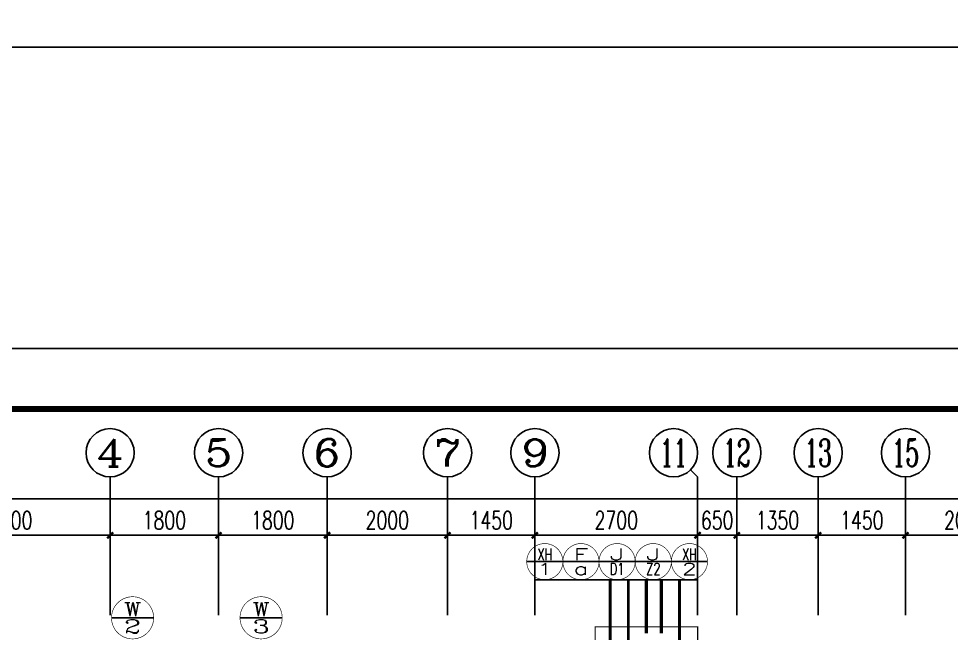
# Model space of a CAD drawing. Extents: x -287580 to -53108, y -522338 to -82629.
# Drawn here: x -252327 to -236849, y -327138 to -316940 of the extents above; entities that cross this region are included whole.
import ezdxf
from ezdxf.enums import TextEntityAlignment as Align

# ---------------------------------------------------------------- set-up
doc = ezdxf.new("R2010")
doc.units = 0
doc.header["$LTSCALE"] = 1000
doc.header["$MEASUREMENT"] = 0
doc.linetypes.add('DASH', pattern=[0.35, 0.25, -0.1])
for name, color, linetype in [('AXIS', 3, 'Continuous'), ('AXIS_TEXT', 7, 'Continuous'), ('PIPE-废水', 31, 'Continuous'), ('PIPE-消防', 1, 'Continuous'), ('PIPE-给水', 3, 'Continuous'), ('PUB_TITLE', 146, 'Continuous'), ('TWT_IDEN', 3, 'Continuous'), ('TWT_TEXT', 7, 'Continuous'), ('给排水标注', 4, 'Continuous')]:
    doc.layers.add(name, color=color, linetype=linetype)
doc.styles.add('_TCH_AXIS', font='COMPLEX', dxfattribs={"bigfont": 'GBCBIG'})
doc.styles.add('_TCH_DIM_T3', font='SIMPLEX', dxfattribs={"width": 0.705882, "bigfont": 'GBCBIG'})
doc.styles.add('_TWT_CIRCLE', font='COMPLEX', dxfattribs={"width": 1.1, "height": 3, "bigfont": 'HZTXT'})
doc.styles.add('COMPLEX', font='COMPLEX')
doc.dimstyles.new('_TCH_ARCH&&100', dxfattribs={"dimtxt": 297.5, "dimasz": 100, "dimexe": 250, "dimexo": 300, "dimgap": 100, "dimtad": 1, "dimdec": 0, "dimzin": 0, "dimdsep": 46, "dimtxsty": '_TCH_DIM_T3', "dimblk": 'ARCHTICK', "dimcen": 0.09, "dimclrt": 7, "dimazin": 2, "dimtfac": 1, "dimtdec": 0, "dimtix": 1, "dimtmove": 2, "dimatfit": 3, "dimfxl": 0, "dimtolj": 1, "dimtzin": 0, "dimarcsym": 0})

# ---------------------------------------------------------------- blocks, each defined once
blk = doc.blocks.new('_ArchTick')
at = {"color": 0, "linetype": 'ByBlock', "const_width": 0.4}
blk.add_lwpolyline([(-0.5, -0.5), (0.5, 0.5)], dxfattribs=at)
blk = doc.blocks.new('*D581')
at = {"layer": 'AXIS', "color": 0, "lineweight": -2}
for p, q in [((-254109, -326838), (-254109, -325262)), ((-250809, -326838), (-250809, -325262)), ((-254109, -325512), (-250809, -325512))]:
    blk.add_line(p, q, dxfattribs=at)
at = {"layer": 'Defpoints', "color": 0}
for p in [(-250809, -325512), (-254109, -327138), (-250809, -327138)]:
    blk.add_point(p, dxfattribs=at)
at = {"layer": 'AXIS', "color": 0, "lineweight": -2, "xscale": 100, "yscale": 100, "zscale": 100, "rotation": 180}
blk.add_blockref('_ArchTick', (-254109, -325512), dxfattribs=at)
at = {"layer": 'AXIS', "color": 0, "lineweight": -2, "xscale": 100, "yscale": 100, "zscale": 100}
blk.add_blockref('_ArchTick', (-250809, -325512), dxfattribs=at)
at = {"layer": 'AXIS', "color": 7, "insert": (-252459, -325263), "char_height": 297.5, "attachment_point": 5, "style": '_TCH_DIM_T3'}
blk.add_mtext('\\A1;3300', dxfattribs=at)
blk = doc.blocks.new('*D582')
at = {"layer": 'AXIS', "color": 0, "lineweight": -2}
for p, q in [((-250809, -326838), (-250809, -325262)), ((-249009, -326838), (-249009, -325262)), ((-250809, -325512), (-249009, -325512))]:
    blk.add_line(p, q, dxfattribs=at)
at = {"layer": 'Defpoints', "color": 0}
for p in [(-249009, -325512), (-250809, -327138), (-249009, -327138)]:
    blk.add_point(p, dxfattribs=at)
at = {"layer": 'AXIS', "color": 0, "lineweight": -2, "xscale": 100, "yscale": 100, "zscale": 100, "rotation": 180}
blk.add_blockref('_ArchTick', (-250809, -325512), dxfattribs=at)
at = {"layer": 'AXIS', "color": 0, "lineweight": -2, "xscale": 100, "yscale": 100, "zscale": 100}
blk.add_blockref('_ArchTick', (-249009, -325512), dxfattribs=at)
at = {"layer": 'AXIS', "color": 7, "insert": (-249909, -325263), "char_height": 297.5, "attachment_point": 5, "style": '_TCH_DIM_T3'}
blk.add_mtext('\\A1;1800', dxfattribs=at)
blk = doc.blocks.new('*D583')
at = {"layer": 'AXIS', "color": 0, "lineweight": -2}
for p, q in [((-249009, -326838), (-249009, -325262)), ((-247209, -326838), (-247209, -325262)), ((-249009, -325512), (-247209, -325512))]:
    blk.add_line(p, q, dxfattribs=at)
at = {"layer": 'Defpoints', "color": 0}
for p in [(-247209, -325512), (-249009, -327138), (-247209, -327138)]:
    blk.add_point(p, dxfattribs=at)
at = {"layer": 'AXIS', "color": 0, "lineweight": -2, "xscale": 100, "yscale": 100, "zscale": 100, "rotation": 180}
blk.add_blockref('_ArchTick', (-249009, -325512), dxfattribs=at)
at = {"layer": 'AXIS', "color": 0, "lineweight": -2, "xscale": 100, "yscale": 100, "zscale": 100}
blk.add_blockref('_ArchTick', (-247209, -325512), dxfattribs=at)
at = {"layer": 'AXIS', "color": 7, "insert": (-248109, -325263), "char_height": 297.5, "attachment_point": 5, "style": '_TCH_DIM_T3'}
blk.add_mtext('\\A1;1800', dxfattribs=at)
blk = doc.blocks.new('*D584')
at = {"layer": 'AXIS', "color": 0, "lineweight": -2}
for p, q in [((-247209, -326838), (-247209, -325262)), ((-245209, -326838), (-245209, -325262)), ((-247209, -325512), (-245209, -325512))]:
    blk.add_line(p, q, dxfattribs=at)
at = {"layer": 'Defpoints', "color": 0}
for p in [(-245209, -325512), (-247209, -327138), (-245209, -327138)]:
    blk.add_point(p, dxfattribs=at)
at = {"layer": 'AXIS', "color": 0, "lineweight": -2, "xscale": 100, "yscale": 100, "zscale": 100, "rotation": 180}
blk.add_blockref('_ArchTick', (-247209, -325512), dxfattribs=at)
at = {"layer": 'AXIS', "color": 0, "lineweight": -2, "xscale": 100, "yscale": 100, "zscale": 100}
blk.add_blockref('_ArchTick', (-245209, -325512), dxfattribs=at)
at = {"layer": 'AXIS', "color": 7, "insert": (-246209, -325263), "char_height": 297.5, "attachment_point": 5, "style": '_TCH_DIM_T3'}
blk.add_mtext('\\A1;2000', dxfattribs=at)
blk = doc.blocks.new('*D585')
at = {"layer": 'AXIS', "color": 0, "lineweight": -2}
for p, q in [((-245209, -326838), (-245209, -325262)), ((-243759, -326838), (-243759, -325262)), ((-245209, -325512), (-243759, -325512))]:
    blk.add_line(p, q, dxfattribs=at)
at = {"layer": 'Defpoints', "color": 0}
for p in [(-243759, -325512), (-245209, -327138), (-243759, -327138)]:
    blk.add_point(p, dxfattribs=at)
at = {"layer": 'AXIS', "color": 0, "lineweight": -2, "xscale": 100, "yscale": 100, "zscale": 100, "rotation": 180}
blk.add_blockref('_ArchTick', (-245209, -325512), dxfattribs=at)
at = {"layer": 'AXIS', "color": 0, "lineweight": -2, "xscale": 100, "yscale": 100, "zscale": 100}
blk.add_blockref('_ArchTick', (-243759, -325512), dxfattribs=at)
at = {"layer": 'AXIS', "color": 7, "insert": (-244484, -325263), "char_height": 297.5, "attachment_point": 5, "style": '_TCH_DIM_T3'}
blk.add_mtext('\\A1;1450', dxfattribs=at)
blk = doc.blocks.new('*D586')
at = {"layer": 'AXIS', "color": 0, "lineweight": -2}
for p, q in [((-243759, -326838), (-243759, -325262)), ((-241059, -326838), (-241059, -325262)), ((-243759, -325512), (-241059, -325512))]:
    blk.add_line(p, q, dxfattribs=at)
at = {"layer": 'Defpoints', "color": 0}
for p in [(-241059, -325512), (-243759, -327138), (-241059, -327138)]:
    blk.add_point(p, dxfattribs=at)
at = {"layer": 'AXIS', "color": 0, "lineweight": -2, "xscale": 100, "yscale": 100, "zscale": 100, "rotation": 180}
blk.add_blockref('_ArchTick', (-243759, -325512), dxfattribs=at)
at = {"layer": 'AXIS', "color": 0, "lineweight": -2, "xscale": 100, "yscale": 100, "zscale": 100}
blk.add_blockref('_ArchTick', (-241059, -325512), dxfattribs=at)
at = {"layer": 'AXIS', "color": 7, "insert": (-242409, -325263), "char_height": 297.5, "attachment_point": 5, "style": '_TCH_DIM_T3'}
blk.add_mtext('\\A1;2700', dxfattribs=at)
blk = doc.blocks.new('*D587')
at = {"layer": 'AXIS', "color": 0, "lineweight": -2}
for p, q in [((-241059, -326838), (-241059, -325262)), ((-240409, -326838), (-240409, -325262)), ((-241059, -325512), (-241159, -325512)), ((-241059, -325512), (-240409, -325512)), ((-240409, -325512), (-240309, -325512))]:
    blk.add_line(p, q, dxfattribs=at)
at = {"layer": 'Defpoints', "color": 0}
for p in [(-240409, -325512), (-241059, -327138), (-240409, -327138)]:
    blk.add_point(p, dxfattribs=at)
at = {"layer": 'AXIS', "color": 0, "lineweight": -2, "xscale": 100, "yscale": 100, "zscale": 100}
blk.add_blockref('_ArchTick', (-241059, -325512), dxfattribs=at)
at = {"layer": 'AXIS', "color": 0, "lineweight": -2, "xscale": 100, "yscale": 100, "zscale": 100, "rotation": 180}
blk.add_blockref('_ArchTick', (-240409, -325512), dxfattribs=at)
at = {"layer": 'AXIS', "color": 7, "insert": (-240734, -325263), "char_height": 297.5, "attachment_point": 5, "style": '_TCH_DIM_T3'}
blk.add_mtext('\\A1;650', dxfattribs=at)
blk = doc.blocks.new('*D588')
at = {"layer": 'AXIS', "color": 0, "lineweight": -2}
for p, q in [((-240409, -326838), (-240409, -325262)), ((-239059, -326838), (-239059, -325262)), ((-240409, -325512), (-239059, -325512))]:
    blk.add_line(p, q, dxfattribs=at)
at = {"layer": 'Defpoints', "color": 0}
for p in [(-239059, -325512), (-240409, -327138), (-239059, -327138)]:
    blk.add_point(p, dxfattribs=at)
at = {"layer": 'AXIS', "color": 0, "lineweight": -2, "xscale": 100, "yscale": 100, "zscale": 100, "rotation": 180}
blk.add_blockref('_ArchTick', (-240409, -325512), dxfattribs=at)
at = {"layer": 'AXIS', "color": 0, "lineweight": -2, "xscale": 100, "yscale": 100, "zscale": 100}
blk.add_blockref('_ArchTick', (-239059, -325512), dxfattribs=at)
at = {"layer": 'AXIS', "color": 7, "insert": (-239734, -325263), "char_height": 297.5, "attachment_point": 5, "style": '_TCH_DIM_T3'}
blk.add_mtext('\\A1;1350', dxfattribs=at)
blk = doc.blocks.new('*D589')
at = {"layer": 'AXIS', "color": 0, "lineweight": -2}
for p, q in [((-239059, -326838), (-239059, -325262)), ((-237609, -326838), (-237609, -325262)), ((-239059, -325512), (-237609, -325512))]:
    blk.add_line(p, q, dxfattribs=at)
at = {"layer": 'Defpoints', "color": 0}
for p in [(-237609, -325512), (-239059, -327138), (-237609, -327138)]:
    blk.add_point(p, dxfattribs=at)
at = {"layer": 'AXIS', "color": 0, "lineweight": -2, "xscale": 100, "yscale": 100, "zscale": 100, "rotation": 180}
blk.add_blockref('_ArchTick', (-239059, -325512), dxfattribs=at)
at = {"layer": 'AXIS', "color": 0, "lineweight": -2, "xscale": 100, "yscale": 100, "zscale": 100}
blk.add_blockref('_ArchTick', (-237609, -325512), dxfattribs=at)
at = {"layer": 'AXIS', "color": 7, "insert": (-238334, -325263), "char_height": 297.5, "attachment_point": 5, "style": '_TCH_DIM_T3'}
blk.add_mtext('\\A1;1450', dxfattribs=at)
blk = doc.blocks.new('*D590')
at = {"layer": 'AXIS', "color": 0, "lineweight": -2}
for p, q in [((-237609, -326838), (-237609, -325262)), ((-235609, -326838), (-235609, -325262)), ((-237609, -325512), (-235609, -325512))]:
    blk.add_line(p, q, dxfattribs=at)
at = {"layer": 'Defpoints', "color": 0}
for p in [(-235609, -325512), (-237609, -327138), (-235609, -327138)]:
    blk.add_point(p, dxfattribs=at)
at = {"layer": 'AXIS', "color": 0, "lineweight": -2, "xscale": 100, "yscale": 100, "zscale": 100, "rotation": 180}
blk.add_blockref('_ArchTick', (-237609, -325512), dxfattribs=at)
at = {"layer": 'AXIS', "color": 0, "lineweight": -2, "xscale": 100, "yscale": 100, "zscale": 100}
blk.add_blockref('_ArchTick', (-235609, -325512), dxfattribs=at)
at = {"layer": 'AXIS', "color": 7, "insert": (-236609, -325263), "char_height": 297.5, "attachment_point": 5, "style": '_TCH_DIM_T3'}
blk.add_mtext('\\A1;2000', dxfattribs=at)
blk = doc.blocks.new('*D612')
at = {"layer": 'AXIS', "color": 0, "lineweight": -2}
for p, q in [((-256409, -327035), (-256409, -324659)), ((-196309, -327035), (-196309, -324659)), ((-256409, -324909), (-196309, -324909))]:
    blk.add_line(p, q, dxfattribs=at)
at = {"layer": 'Defpoints', "color": 0}
for p in [(-196309, -324909), (-256409, -327335), (-196309, -327335)]:
    blk.add_point(p, dxfattribs=at)
at = {"layer": 'AXIS', "color": 0, "lineweight": -2, "xscale": 100, "yscale": 100, "zscale": 100, "rotation": 180}
blk.add_blockref('_ArchTick', (-256409, -324909), dxfattribs=at)
at = {"layer": 'AXIS', "color": 0, "lineweight": -2, "xscale": 100, "yscale": 100, "zscale": 100}
blk.add_blockref('_ArchTick', (-196309, -324909), dxfattribs=at)
at = {"layer": 'AXIS', "color": 7, "insert": (-226359, -324661), "char_height": 297.5, "attachment_point": 5, "style": '_TCH_DIM_T3'}
blk.add_mtext('\\A1;60100', dxfattribs=at)
blk = doc.blocks.new('_AXISO')
blk.add_circle((0, 0), 0.5)
at = {"layer": 'AXIS_TEXT', "style": 'COMPLEX', "width": 1.041667}
blk.add_attdef('A', text='', height=0.56, dxfattribs=at).set_placement((-0.25, -0.28), (0.25, -0.28), align=Align.FIT)

msp = doc.modelspace()

# ---------------------------------------------------------------- linework, layer by layer
at = {"layer": 'AXIS'}
for p, q in [((-250808.8, -326742.7), (-250808.8, -324542.4)), ((-249008.8, -326742.7), (-249008.8, -324542.4)), ((-247208.8, -326742.7), (-247208.8, -324542.4)), ((-245208.8, -326742.7), (-245208.8, -324542.4)), ((-243758.8, -326742.7), (-243758.8, -324542.4)), ((-241176, -324425.2), (-241058.8, -324542.4)), ((-241058.8, -326742.7), (-241058.8, -324542.4)), ((-240408.8, -326742.7), (-240408.8, -324542.4)), ((-239058.8, -326742.7), (-239058.8, -324542.4)), ((-237608.8, -326742.7), (-237608.8, -324542.4))]:
    msp.add_line(p, q, dxfattribs=at)
at = {"layer": 'PIPE-废水', "linetype": 'DASH', "const_width": 45}
msp.add_lwpolyline([(-242208.8, -329281.8), (-242208.8, -326249)], dxfattribs=at)
at = {"layer": 'PIPE-消防', "const_width": 50}
for points in [[(-242508.8, -327928.5), (-242508.8, -326249)], [(-241358.8, -327928.5), (-241358.8, -326249)]]:
    msp.add_lwpolyline(points, dxfattribs=at)
at = {"layer": 'PIPE-给水', "const_width": 55}
msp.add_lwpolyline([(-241909.1, -327139.5), (-241909.1, -326249)], dxfattribs=at)
at = {"layer": 'PIPE-给水', "color": 2, "const_width": 55}
msp.add_lwpolyline([(-241658.9, -327139.5), (-241658.9, -326249)], dxfattribs=at)
at = {"layer": 'PUB_TITLE'}
for points in [[(-265242.7, -317415.5), (-181142.7, -317415.5), (-181142.7, -258015.5), (-265242.7, -258015.5)], [(-265242.7, -381815.5), (-181142.7, -381815.5), (-181142.7, -322415.5), (-265242.7, -322415.5)]]:
    msp.add_lwpolyline(points, close=True, dxfattribs=at)
at = {"layer": 'PUB_TITLE', "const_width": 100}
msp.add_lwpolyline([(-262742.7, -380815.5), (-182142.7, -380815.5), (-182142.7, -323415.5), (-262742.7, -323415.5)], close=True, dxfattribs=at)
at = {"layer": 'TWT_IDEN'}
for p, q in [((-243295.3, -325949), (-243895.3, -325949)), ((-242695.3, -325949), (-243295.3, -325949)), ((-242095.3, -325949), (-242695.3, -325949)), ((-241495.3, -325949), (-242095.3, -325949)), ((-240895.3, -325949), (-241495.3, -325949)), ((-250086.3, -326881), (-250786.3, -326881)), ((-247953, -326881), (-248653, -326881))]:
    msp.add_line(p, q, dxfattribs=at)
at = {"layer": 'TWT_IDEN', "const_width": 10}
for points in [[(-243295.3, -325949, 1), (-243895.3, -325949, 1)], [(-242695.3, -325949, 1), (-243295.3, -325949, 1)], [(-242095.3, -325949, 1), (-242695.3, -325949, 1)], [(-241495.3, -325949, 1), (-242095.3, -325949, 1)], [(-240895.3, -325949, 1), (-241495.3, -325949, 1)], [(-250086.3, -326881, 1), (-250786.3, -326881, 1)], [(-247953, -326881, 1), (-248653, -326881, 1)]]:
    msp.add_lwpolyline(points, format="xyb", close=True, dxfattribs=at)
at = {"layer": '给排水标注'}
msp.add_line((-243758.8, -326249), (-241058.8, -326249), dxfattribs=at)
at = {"layer": '给排水标注', "color": 6, "linetype": 'DASH', "ltscale": 0.5, "const_width": 20}
msp.add_lwpolyline([(-242758.8, -328415.6), (-241058.8, -328415.6), (-241059.1, -327030), (-242759.1, -327030)], close=True, dxfattribs=at)

# ---------------------------------------------------------------- block references
at = {"layer": 'AXIS'}
ref = msp.add_blockref('_AXISO', (-250808.8, -324142.4), dxfattribs=dict(at, xscale=800, yscale=800, zscale=800))
ref.add_attrib('A', '4', dxfattribs={"layer": 'AXIS_TEXT', "height": 452.5, "style": '_TCH_AXIS', "width": 1.3125}).set_placement((-251035.1, -324368.7), (-250582.5, -324368.7), align=Align.FIT)
ref = msp.add_blockref('_AXISO', (-249008.8, -324142.4), dxfattribs=dict(at, xscale=800, yscale=800, zscale=800))
ref.add_attrib('A', '5', dxfattribs={"layer": 'AXIS_TEXT', "height": 452.5, "style": '_TCH_AXIS', "width": 1.5}).set_placement((-249235.1, -324368.7), (-248782.5, -324368.7), align=Align.FIT)
ref = msp.add_blockref('_AXISO', (-247208.8, -324142.4), dxfattribs=dict(at, xscale=800, yscale=800, zscale=800))
ref.add_attrib('A', '6', dxfattribs={"layer": 'AXIS_TEXT', "height": 452.5, "style": '_TCH_AXIS', "width": 1.5}).set_placement((-247435.1, -324368.7), (-246982.5, -324368.7), align=Align.FIT)
ref = msp.add_blockref('_AXISO', (-245208.8, -324142.4), dxfattribs=dict(at, xscale=800, yscale=800, zscale=800))
ref.add_attrib('A', '7', dxfattribs={"layer": 'AXIS_TEXT', "height": 452.5, "style": '_TCH_AXIS', "width": 1.5}).set_placement((-245435.1, -324368.7), (-244982.5, -324368.7), align=Align.FIT)
ref = msp.add_blockref('_AXISO', (-243758.8, -324142.4), dxfattribs=dict(at, xscale=800, yscale=800, zscale=800))
ref.add_attrib('A', '9', dxfattribs={"layer": 'AXIS_TEXT', "height": 452.5, "style": '_TCH_AXIS', "width": 1.5}).set_placement((-243985.1, -324368.7), (-243532.5, -324368.7), align=Align.FIT)
ref = msp.add_blockref('_AXISO', (-241458.8, -324142.4), dxfattribs=dict(at, xscale=800, yscale=800, zscale=800))
ref.add_attrib('A', '11', dxfattribs={"layer": 'AXIS_TEXT', "height": 452.55, "style": '_TCH_AXIS', "width": 0.875}).set_placement((-241685.1, -324368.7), (-241232.5, -324368.7), align=Align.FIT)
ref = msp.add_blockref('_AXISO', (-240408.8, -324142.4), dxfattribs=dict(at, xscale=800, yscale=800, zscale=800))
ref.add_attrib('A', '12', dxfattribs={"layer": 'AXIS_TEXT', "height": 452.55, "style": '_TCH_AXIS', "width": 0.724138}).set_placement((-240635.1, -324368.7), (-240182.5, -324368.7), align=Align.FIT)
ref = msp.add_blockref('_AXISO', (-239058.8, -324142.4), dxfattribs=dict(at, xscale=800, yscale=800, zscale=800))
ref.add_attrib('A', '13', dxfattribs={"layer": 'AXIS_TEXT', "height": 452.55, "style": '_TCH_AXIS', "width": 0.724138}).set_placement((-239285.1, -324368.7), (-238832.5, -324368.7), align=Align.FIT)
ref = msp.add_blockref('_AXISO', (-237608.8, -324142.4), dxfattribs=dict(at, xscale=800, yscale=800, zscale=800))
ref.add_attrib('A', '15', dxfattribs={"layer": 'AXIS_TEXT', "height": 452.55, "style": '_TCH_AXIS', "width": 0.724138}).set_placement((-237835.1, -324368.7), (-237382.5, -324368.7), align=Align.FIT)

# ---------------------------------------------------------------- texts
at = {"layer": 'TWT_TEXT', "style": '_TWT_CIRCLE'}
for s, height, width, p, p2 in [('XH', 193.2, 0.596591, (-243716, -325924.9), (-243474.6, -325924.9)), ('F', 193.2, 1.491477, (-243116, -325924.9), (-242874.6, -325924.9)), ('J', 193.2, 2.169421, (-242516, -325924.9), (-242274.6, -325924.9)), ('J', 193.2, 2.169421, (-241916, -325924.9), (-241674.6, -325924.9)), ('XH', 193.2, 0.596591, (-241316, -325924.9), (-241074.6, -325924.9)), ('1', 193.2, 2.651515, (-243716, -326166.3), (-243474.6, -326166.3)), ('a', 193.2, 1.590909, (-243116, -326166.3), (-242874.6, -326166.3)), ('D1', 193.2, 0.769795, (-242516, -326166.3), (-242274.6, -326166.3)), ('Z2', 193.2, 0.701872, (-241916, -326166.3), (-241674.6, -326166.3)), ('2', 193.2, 1.704545, (-241316, -326166.3), (-241074.6, -326166.3)), ('W', 225.4, 1.084711, (-250577.2, -326852.8), (-250295.4, -326852.8)), ('W', 225.4, 1.084711, (-248443.9, -326852.8), (-248162.1, -326852.8)), ('2', 225.4, 1.704545, (-250577.2, -327134.6), (-250295.4, -327134.6)), ('3', 225.4, 1.704545, (-248443.9, -327134.6), (-248162.1, -327134.6))]:
    msp.add_text(s, height=height, dxfattribs=dict(at, width=width)).set_placement(p, p2, align=Align.FIT)

# ---------------------------------------------------------------- dimensions: what is measured, and where the dimension line sits
at = {"layer": 'AXIS'}
for p1, p2, distance, picture, middle in [((-256408.8, -327335), (-196308.8, -327335), 2425.6, '*D612', (-226358.8, -324660.6)), ((-254108.8, -327137.5), (-250808.8, -327137.5), 1625.6, '*D581', (-252458.8, -325263.1)), ((-250808.8, -327137.5), (-249008.8, -327137.5), 1625.6, '*D582', (-249908.8, -325263.1)), ((-249008.8, -327137.5), (-247208.8, -327137.5), 1625.6, '*D583', (-248108.8, -325263.1)), ((-247208.8, -327137.5), (-245208.8, -327137.5), 1625.6, '*D584', (-246208.8, -325263.1)), ((-245208.8, -327137.5), (-243758.8, -327137.5), 1625.6, '*D585', (-244483.8, -325263.1)), ((-243758.8, -327137.5), (-241058.8, -327137.5), 1625.6, '*D586', (-242408.8, -325263.1)), ((-241058.8, -327137.5), (-240408.8, -327137.5), 1625.6, '*D587', (-240733.8, -325263.1)), ((-240408.8, -327137.5), (-239058.8, -327137.5), 1625.6, '*D588', (-239733.8, -325263.1)), ((-239058.8, -327137.5), (-237608.8, -327137.5), 1625.6, '*D589', (-238333.8, -325263.1)), ((-237608.8, -327137.5), (-235608.8, -327137.5), 1625.6, '*D590', (-236608.8, -325263.1))]:
    dim = msp.add_aligned_dim(p1=p1, p2=p2, distance=distance, dimstyle='_TCH_ARCH&&100', dxfattribs=at)
    dim.commit()
    dim.dimension.update_dxf_attribs({"geometry": picture, "text_midpoint": middle})

doc.saveas('drawing.dxf')
